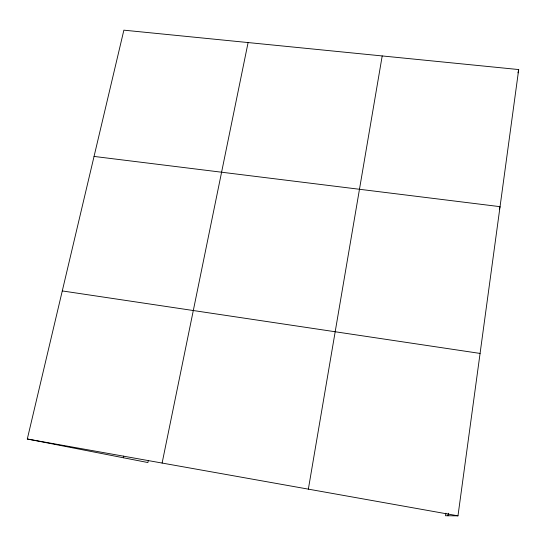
<?xml version="1.0" encoding="UTF-8"?>
<svg xmlns="http://www.w3.org/2000/svg" width="546" height="546" viewBox="0 0 546 546"><rect width="100%" height="100%" fill="white"/><g stroke="black" fill="none" stroke-linecap="round" stroke-linejoin="round"><path stroke-width="0.82" d="M445.87 513.22L445.522 515.745L457.978 515.833L518.7 69.56L123.874 30.167L27.3 439.004L147.891 462.544L148.239 460.879M448.007 515.765L448.355 513.233M308.353 489.141L382.2 55.938M162.114 463.056L248.102 42.561M123.389 457.76L123.744 456.094M517.97 72.85L518.7 69.56M499.413 209.104L500.047 206.668L94.049 156.429M62.278 290.929L480.077 353.426M27.3 439.004L457.978 515.833"/></g></svg>
